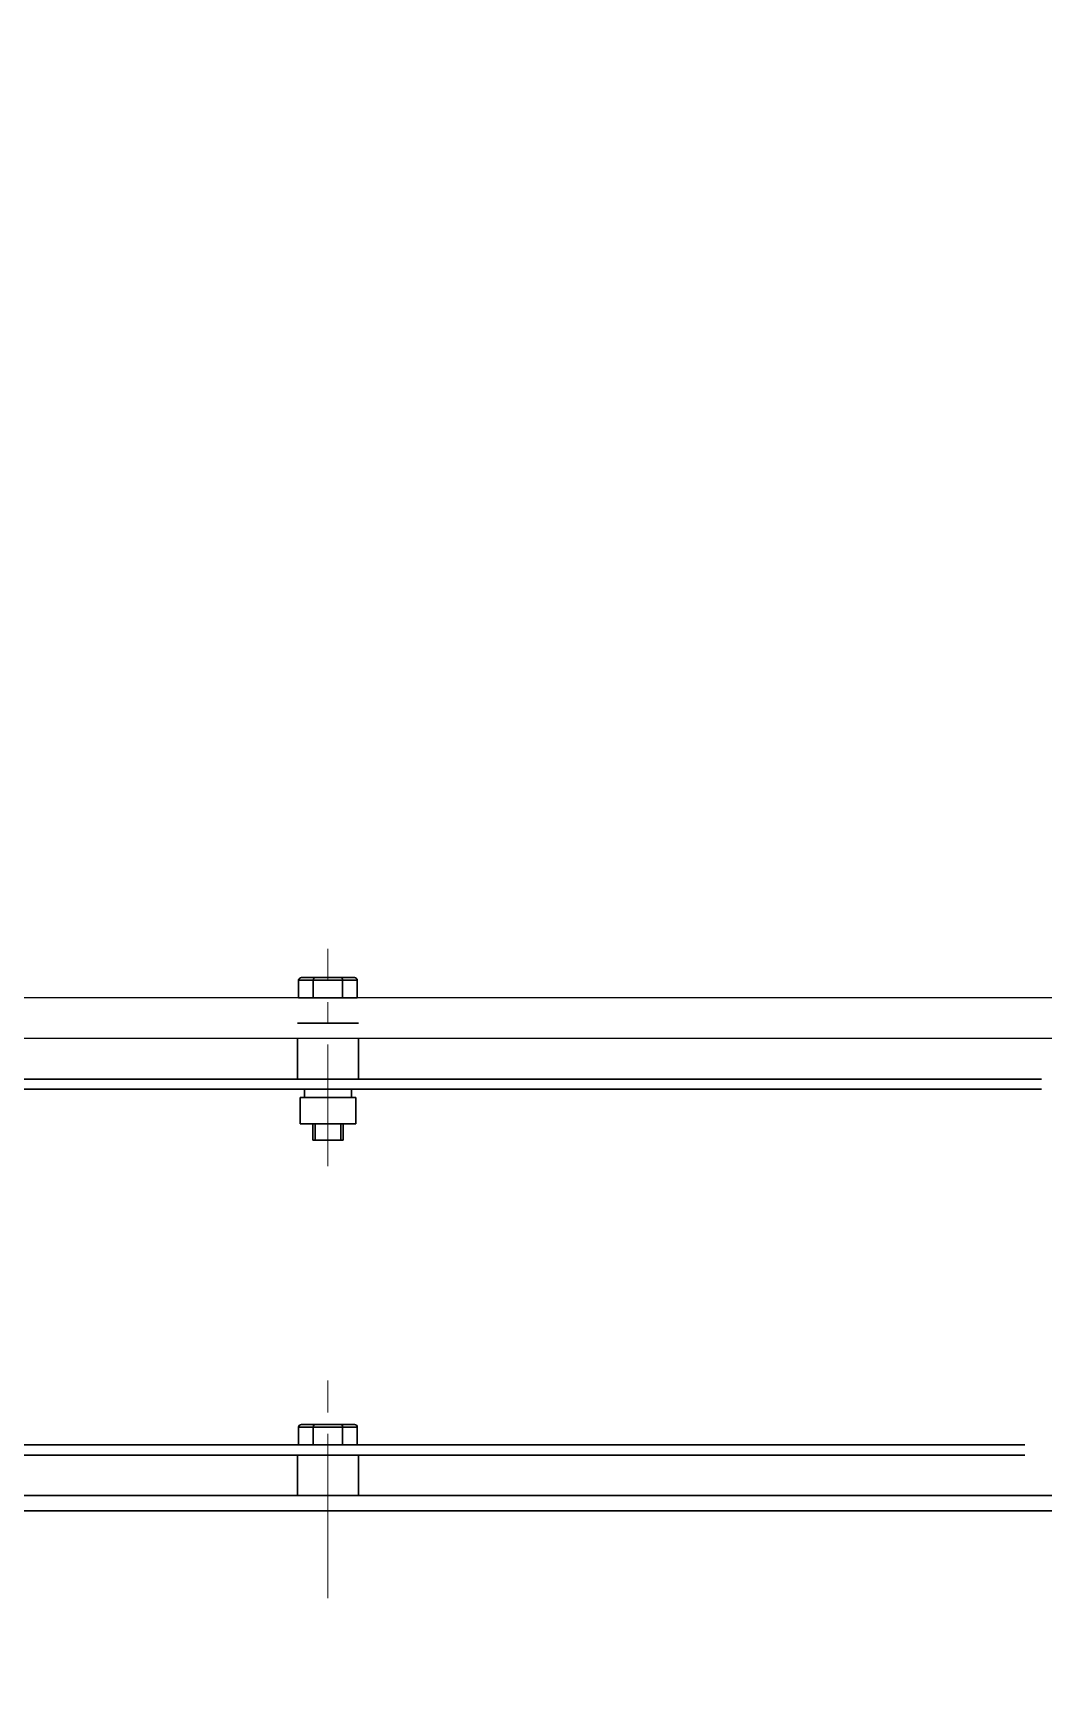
# Model space of a CAD drawing. Header units: inches. Extents: x 10149 to 11899, y 21917 to 23140.
# Drawn here: x 11827.89 to 11832.66, y 22442.04 to 22449.82 of the extents above; entities that cross this region are included whole.
import ezdxf

# ---------------------------------------------------------------- set-up
doc = ezdxf.new("R2010")
doc.units = ezdxf.units.IN
doc.header["$MEASUREMENT"] = 0
doc.linetypes.add('ACAD_ISO04W100', pattern=[30.5, 24, -3, 0.5, -3])
doc.linetypes.add('CENTER', pattern=[50.8, 31.75, -6.35, 6.35, -6.35])
doc.layers.add('02___PRT_ALL_AXES', color=7, linetype='Continuous')
for name, color, linetype, lineweight in [('19 Pipe Process', 30, 'Continuous', 30), ('61 Revision Cloud', 1, 'Continuous', 9), ('中心线', 1, 'CENTER', 9), ('中线', 5, 'ACAD_ISO04W100', 20), ('粗线', 7, 'Continuous', 30)]:
    doc.layers.add(name, color=color, linetype=linetype, lineweight=lineweight)

# ---------------------------------------------------------------- blocks, each defined once
blk = doc.blocks.new('A$C27857EA5')
at = {"layer": '02___PRT_ALL_AXES', "color": 7, "linetype": 'Continuous'}
for p, q in [((499.5, 586.348), (-500.5, 586.348)), ((478.5, 578.348), (-500.5, 578.348))]:
    blk.add_line(p, q, dxfattribs=at)
at = {"layer": '中心线'}
blk.add_line((-261.618, 468.192), (-261.618, 511.042), dxfattribs=at)
at = {"layer": '中线'}
for p, q in [((-261.618, 553.192), (-261.618, 596.042)), ((-261.618, 468.192), (-261.618, 511.042))]:
    blk.add_line(p, q, dxfattribs=at)
at = {"layer": '粗线', "linetype": 'Continuous'}
for p, q in [((-267.392, 589.848), (-264.505, 589.848)), ((-267.392, 589.848), (-267.392, 586.348)), ((-264.216, 590.348), (-266.814, 590.348)), ((-264.505, 589.848), (-258.731, 589.848)), ((-264.505, 589.848), (-264.505, 586.348)), ((-259.02, 590.348), (-264.216, 590.348)), ((-256.422, 590.348), (-259.02, 590.348)), ((-258.731, 589.848), (-255.845, 589.848)), ((-258.731, 589.848), (-258.731, 586.348)), ((-255.845, 589.848), (-255.845, 586.348)), ((-264.505, 586.348), (-267.392, 586.348)), ((-258.731, 586.348), (-264.505, 586.348)), ((-255.845, 586.348), (-258.731, 586.348)), ((-267.618, 581.348), (-267.618, 581.348)), ((-265.618, 581.348), (-267.618, 581.348)), ((-257.618, 581.348), (-265.618, 581.348)), ((-255.618, 581.348), (-257.618, 581.348)), ((-255.618, 581.348), (-255.618, 581.348)), ((-267.618, 570.348), (-267.618, 578.348)), ((-267.618, 578.348), (-267.618, 570.348)), ((-255.618, 578.348), (-255.618, 570.348)), ((-255.618, 570.348), (-255.618, 578.348)), ((-267.618, 570.348), (-267.618, 570.348)), ((-267.618, 570.348), (-265.618, 570.348)), ((-266.218, 566.748), (-266.218, 568.348)), ((-257.618, 570.348), (-265.618, 570.348)), ((-257.618, 570.348), (-255.618, 570.348)), ((-257.018, 568.348), (-257.018, 566.748)), ((-255.618, 570.348), (-255.618, 570.348)), ((-267.118, 566.748), (-267.118, 561.548)), ((-256.118, 566.748), (-267.118, 566.748)), ((-256.118, 566.748), (-256.118, 561.548)), ((-256.118, 561.548), (-267.118, 561.548)), ((-264.618, 558.348), (-264.618, 561.548)), ((-264.118, 558.348), (-264.118, 561.548)), ((-259.118, 561.548), (-259.118, 558.348)), ((-258.618, 561.548), (-258.618, 558.348)), ((-264.618, 558.348), (-258.618, 558.348)), ((-267.392, 501.848), (-264.505, 501.848)), ((-267.392, 501.848), (-267.392, 498.348)), ((-267.392, 501.848), (-264.505, 501.848)), ((-267.392, 501.848), (-267.392, 498.348)), ((-267.392, 501.848), (-264.505, 501.848)), ((-267.392, 501.848), (-267.392, 498.348)), ((-267.392, 501.848), (-264.505, 501.848)), ((-267.392, 501.848), (-267.392, 498.348)), ((-264.216, 502.348), (-266.814, 502.348)), ((-264.216, 502.348), (-266.814, 502.348)), ((-264.216, 502.348), (-266.814, 502.348)), ((-264.216, 502.348), (-266.814, 502.348)), ((-264.505, 501.848), (-258.731, 501.848)), ((-264.505, 501.848), (-264.505, 498.348)), ((-264.505, 501.848), (-258.731, 501.848)), ((-264.505, 501.848), (-264.505, 498.348)), ((-264.505, 501.848), (-258.731, 501.848)), ((-264.505, 501.848), (-264.505, 498.348)), ((-264.505, 501.848), (-258.731, 501.848)), ((-264.505, 501.848), (-264.505, 498.348)), ((-259.02, 502.348), (-264.216, 502.348)), ((-259.02, 502.348), (-264.216, 502.348)), ((-259.02, 502.348), (-264.216, 502.348)), ((-259.02, 502.348), (-264.216, 502.348)), ((-256.422, 502.348), (-259.02, 502.348)), ((-256.422, 502.348), (-259.02, 502.348)), ((-256.422, 502.348), (-259.02, 502.348)), ((-256.422, 502.348), (-259.02, 502.348)), ((-258.731, 501.848), (-255.845, 501.848)), ((-258.731, 501.848), (-258.731, 498.348)), ((-258.731, 501.848), (-255.845, 501.848)), ((-258.731, 501.848), (-258.731, 498.348)), ((-258.731, 501.848), (-255.845, 501.848)), ((-258.731, 501.848), (-258.731, 498.348)), ((-258.731, 501.848), (-255.845, 501.848)), ((-258.731, 501.848), (-258.731, 498.348)), ((-255.845, 501.848), (-255.845, 498.348)), ((-255.845, 501.848), (-255.845, 498.348)), ((-255.845, 501.848), (-255.845, 498.348)), ((-255.845, 501.848), (-255.845, 498.348)), ((-124.435, 498.348), (-483.5, 498.348)), ((-264.505, 498.348), (-267.392, 498.348)), ((-264.505, 498.348), (-267.392, 498.348)), ((-264.505, 498.348), (-267.392, 498.348)), ((-264.505, 498.348), (-267.392, 498.348)), ((-258.731, 498.348), (-264.505, 498.348)), ((-258.731, 498.348), (-264.505, 498.348)), ((-258.731, 498.348), (-264.505, 498.348)), ((-258.731, 498.348), (-264.505, 498.348)), ((-255.845, 498.348), (-258.731, 498.348)), ((-255.845, 498.348), (-258.731, 498.348)), ((-255.845, 498.348), (-258.731, 498.348)), ((-255.845, 498.348), (-258.731, 498.348)), ((-124.463, 496.348), (-483.5, 496.348)), ((-468.5, 496.348), (-124.463, 496.348)), ((-267.618, 488.348), (-267.618, 496.348)), ((-267.618, 496.348), (-267.618, 488.348)), ((-267.618, 496.348), (-267.618, 496.348)), ((-265.618, 496.348), (-267.618, 496.348)), ((-267.618, 488.348), (-267.618, 496.348)), ((-267.618, 496.348), (-267.618, 488.348)), ((-267.618, 496.348), (-267.618, 496.348)), ((-265.618, 496.348), (-267.618, 496.348)), ((-267.618, 488.348), (-267.618, 496.348)), ((-267.618, 496.348), (-267.618, 488.348)), ((-267.618, 496.348), (-267.618, 496.348)), ((-265.618, 496.348), (-267.618, 496.348)), ((-267.618, 488.348), (-267.618, 496.348)), ((-267.618, 496.348), (-267.618, 488.348)), ((-267.618, 496.348), (-267.618, 496.348)), ((-265.618, 496.348), (-267.618, 496.348)), ((-257.618, 496.348), (-265.618, 496.348)), ((-257.618, 496.348), (-265.618, 496.348)), ((-257.618, 496.348), (-265.618, 496.348)), ((-257.618, 496.348), (-265.618, 496.348)), ((-255.618, 496.348), (-257.618, 496.348)), ((-255.618, 496.348), (-257.618, 496.348)), ((-255.618, 496.348), (-257.618, 496.348)), ((-255.618, 496.348), (-257.618, 496.348)), ((-255.618, 496.348), (-255.618, 488.348)), ((-255.618, 496.348), (-255.618, 496.348)), ((-255.618, 488.348), (-255.618, 496.348)), ((-255.618, 496.348), (-255.618, 488.348)), ((-255.618, 496.348), (-255.618, 496.348)), ((-255.618, 488.348), (-255.618, 496.348)), ((-255.618, 496.348), (-255.618, 488.348)), ((-255.618, 496.348), (-255.618, 496.348)), ((-255.618, 488.348), (-255.618, 496.348)), ((-255.618, 496.348), (-255.618, 488.348)), ((-255.618, 496.348), (-255.618, 496.348)), ((-255.618, 488.348), (-255.618, 496.348)), ((-211.751, 488.348), (-510.5, 488.348)), ((-466.5, 488.348), (466.5, 488.348)), ((-211.749, 488.348), (210.749, 488.348))]:
    blk.add_line(p, q, dxfattribs=at)
at = {"layer": '粗线'}
for p, q in [((-480.1, 570.348), (-121.156, 570.348)), ((-480.1, 568.348), (-121.156, 568.348)), ((-513.5, 488.348), (-124.524, 488.348)), ((-450.5, 485.348), (449.5, 485.348))]:
    blk.add_line(p, q, dxfattribs=at)
at = {"layer": '粗线', "linetype": 'Continuous', "extrusion": (1.11022e-16, 0, -1)}
for centre in [(-266.814, 589.848), (-266.814, 501.848), (-266.814, 501.848), (-266.814, 501.848), (-266.814, 501.848)]:
    blk.add_ellipse(centre, major_axis=(-0.577, 0), ratio=0.8660254, start_param=0, end_param=1.5707963, dxfattribs=at)
at = {"layer": '粗线', "linetype": 'Continuous', "extrusion": (0, 0, -1)}
for centre, start_param, end_param in [((-264.216, 589.848), 4.712389, 6.2831853), ((-259.02, 589.848), 0, 1.5707963), ((-264.216, 501.848), 4.712389, 6.2831853), ((-264.216, 501.848), 4.712389, 6.2831853), ((-264.216, 501.848), 4.712389, 6.2831853), ((-264.216, 501.848), 4.712389, 6.2831853), ((-259.02, 501.848), 0, 1.5707963), ((-259.02, 501.848), 0, 1.5707963), ((-259.02, 501.848), 0, 1.5707963), ((-259.02, 501.848), 0, 1.5707963)]:
    blk.add_ellipse(centre, major_axis=(0, 0.5), ratio=0.5773503, start_param=start_param, end_param=end_param, dxfattribs=at)
at = {"layer": '粗线', "linetype": 'Continuous', "extrusion": (5.55112e-17, 0, -1)}
for centre in [(-256.422, 589.848), (-256.422, 501.848), (-256.422, 501.848), (-256.422, 501.848), (-256.422, 501.848)]:
    blk.add_ellipse(centre, major_axis=(0.577, 0), ratio=0.8660254, start_param=4.712389, end_param=6.2831853, dxfattribs=at)

msp = doc.modelspace()

# ---------------------------------------------------------------- linework, layer by layer
at = {"layer": '19 Pipe Process'}
msp.add_open_spline([(11835.7483, 22429.1927), (11832.51, 22424.1895), (11813.7493, 22395.2039), (11801.9211, 22417.6634), (11809.1746, 22484.3737), (11791.7295, 22484.1763), (11781.9907, 22484.0661)], degree=3, knots=[46.551714, 46.551714, 46.551714, 46.551714, 56.001857, 101.299771, 133.805603, 174.885302, 174.885302, 174.885302, 174.885302], dxfattribs=at)

# ---------------------------------------------------------------- block references
at = {"layer": '61 Revision Cloud', "xscale": 0.024, "yscale": 0.024, "zscale": 0.024}
msp.add_blockref('A$C27857EA5', (11835.559, 22431.1927), dxfattribs=at)

doc.saveas('drawing.dxf')
